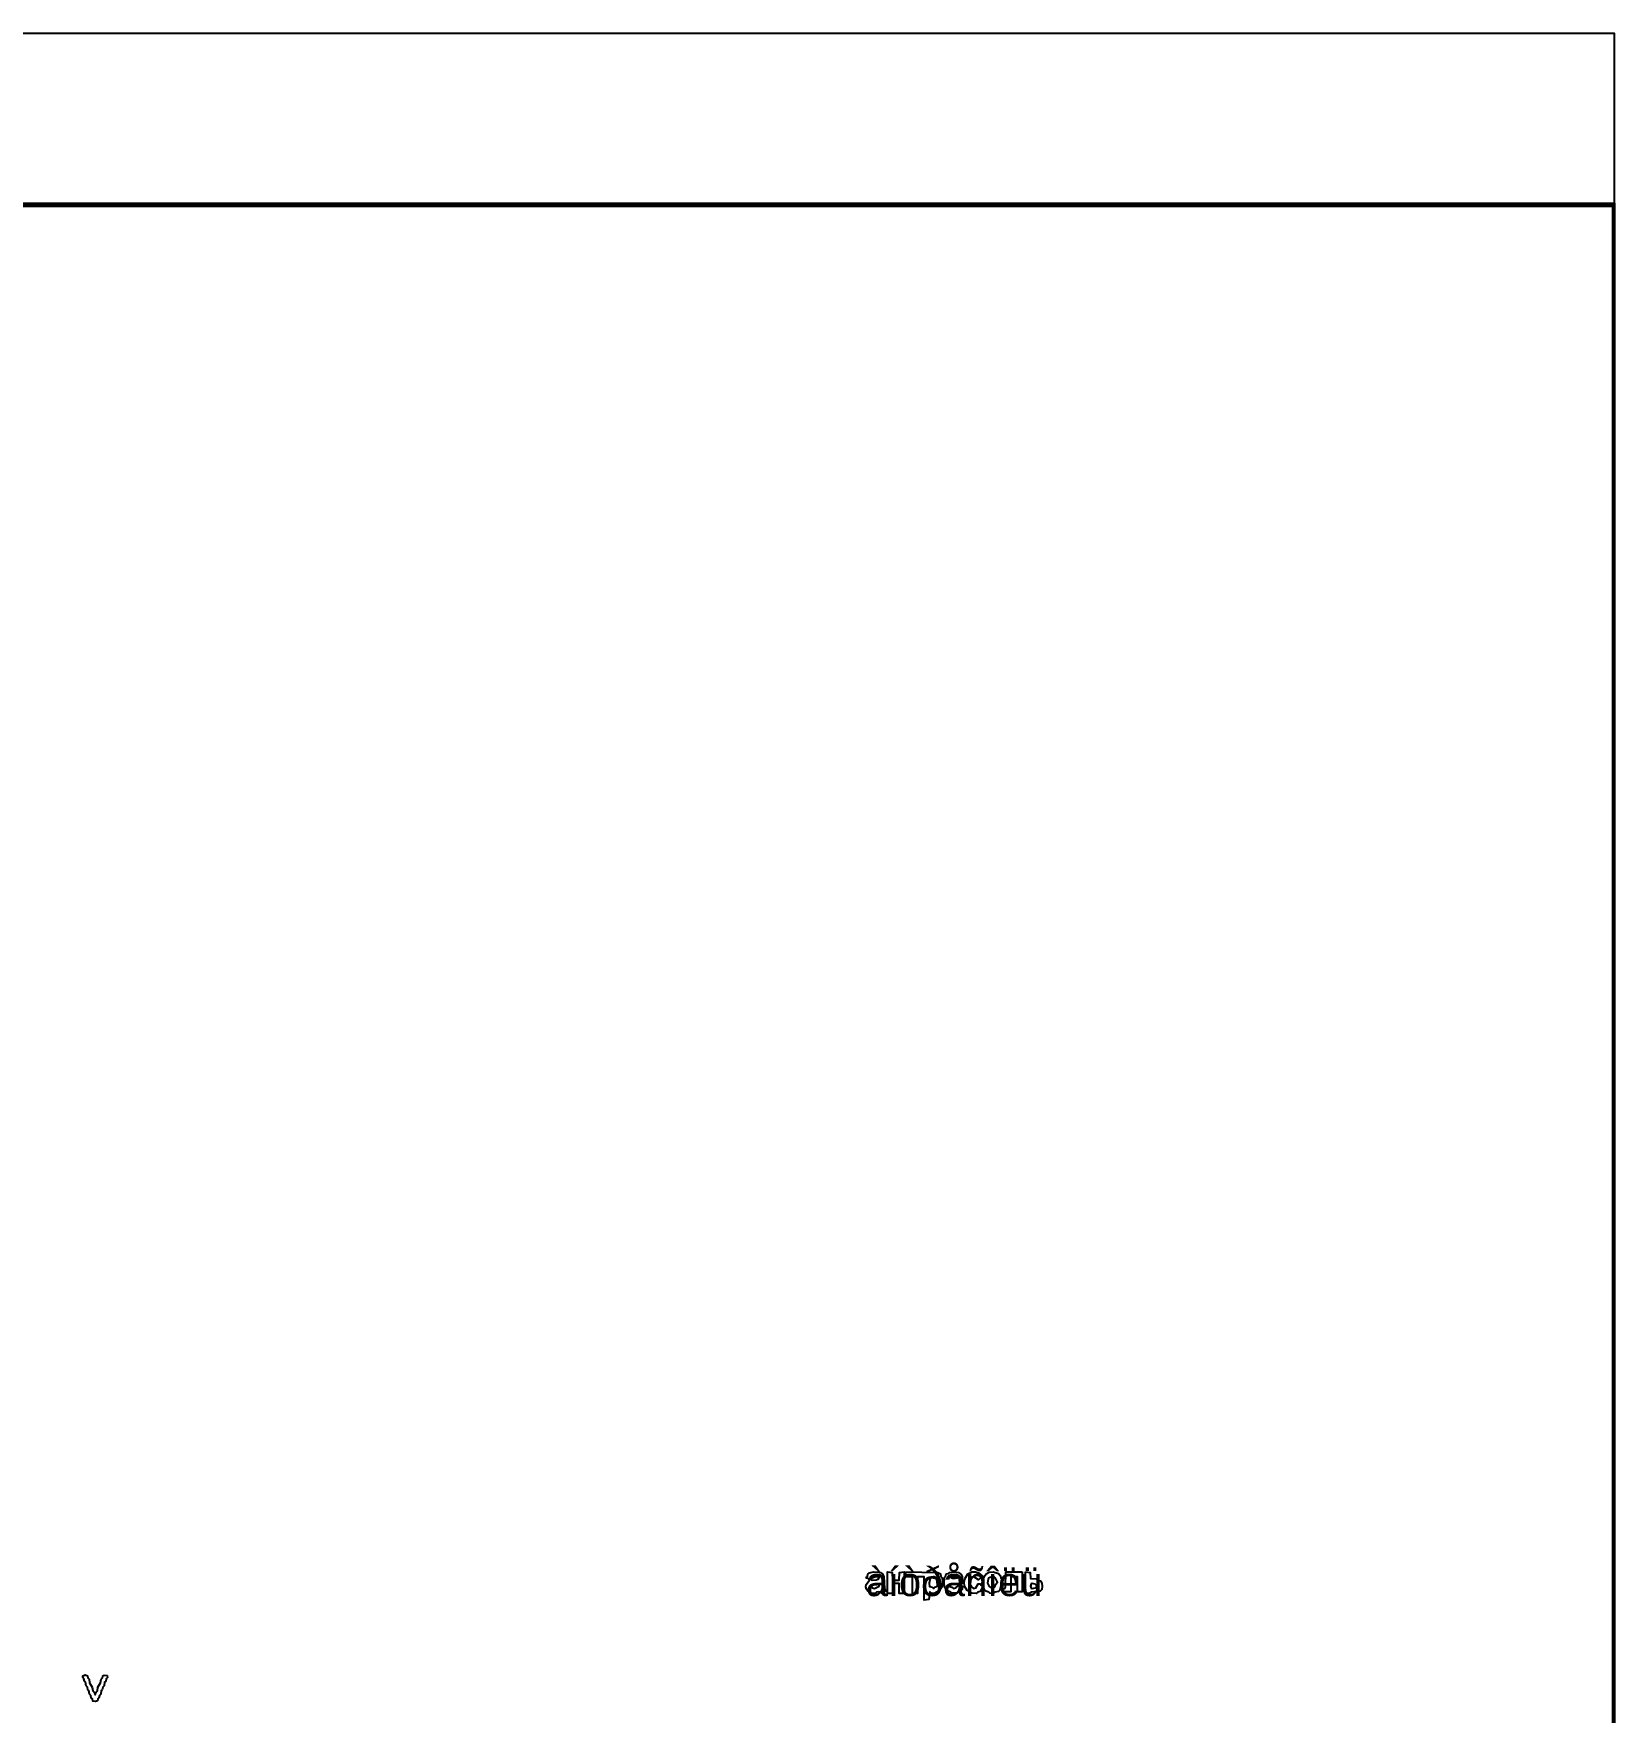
# Model space of a CAD drawing. Header units: millimetres. Extents: x 0 to 150324, y -100295 to 111760.
# Drawn here: x 54170 to 86360, y 77572 to 111760 of the extents above; entities that cross this region are included whole.
import ezdxf
from ezdxf.enums import TextEntityAlignment as Align

# ---------------------------------------------------------------- set-up
doc = ezdxf.new("R2010")
doc.units = ezdxf.units.MM
for name, color, linetype in [('A-PLAN-GRAPHICS', 7, 'Continuous'), ('A-RASTER-UNDERLAY', 8, 'Continuous'), ('A-TEXT-OCR', 3, 'Continuous'), ('SHEET-FRAME', 1, 'Continuous')]:
    doc.layers.add(name, color=color, linetype=linetype)
picture_1 = doc.add_image_def('image1.png', size_in_pixel=(2463, 3095))

msp = doc.modelspace()

# ---------------------------------------------------------------- linework, layer by layer
at = {"layer": 'A-PLAN-GRAPHICS'}
for points in [[(86360, 108272), (86360, 3488), (2980, 3488), (2980, 108272), (44670, 108272)], [(3014, 108238), (3014, 3522), (68343, 3522), (68343, 12260), (86326, 12260), (86326, 108238), (44670, 108238)], [(71415, 80420), (71458, 80391), (71482, 80339), (71499, 80087), (71526, 80041), (71464, 80018), (71442, 79993), (71416, 80018), (71373, 80026), (71333, 80021), (71302, 79996), (71242, 79996), (71211, 80024), (71156, 80042), (71130, 80079), (71119, 80128), (71126, 80176), (71188, 80268), (71179, 80290), (71130, 80303), (71121, 80320), (71149, 80340), (71159, 80386), (71190, 80416), (71276, 80433), (71385, 80428)], [(71899, 79993), (71797, 79993), (71797, 80196), (71662, 80196), (71662, 79993), (71560, 79993), (71560, 80433), (71655, 80422), (71662, 80264), (71797, 80264), (71804, 80422), (71899, 80433), (71899, 80213)], [(71933, 80433), (72583, 80421), (72638, 80392), (72647, 80343), (72671, 80312), (72678, 80230), (72669, 80140), (72619, 80052), (72508, 79994), (72456, 79998), (72421, 80026), (72400, 79869), (72305, 79858), (72305, 80332), (72170, 80332), (72170, 79993), (72068, 79993), (72068, 80332), (71949, 80336), (71933, 80383)], [(73024, 80410), (73058, 80378), (73078, 80333), (73084, 80196), (72847, 80193), (72819, 80183), (72814, 80156), (72826, 80134), (72871, 80124), (72904, 80095), (72947, 80110), (73004, 80156), (73065, 80160), (73083, 80137), (73076, 80077), (73043, 80038), (72994, 80024), (72970, 80000), (72855, 80002), (72840, 80022), (72768, 80055), (72723, 80110), (72712, 80194), (72721, 80320), (72741, 80342), (72754, 80391), (72803, 80404), (72824, 80424), (72907, 80433), (73001, 80420)], [(73892, 80278), (73894, 80190), (73868, 80150), (73847, 80063), (73816, 80036), (73741, 80022), (73700, 79995), (73641, 79998), (73618, 80022), (73558, 80043), (73534, 80071), (73515, 80129), (73478, 80101), (73443, 80032), (73399, 80022), (73361, 79996), (73273, 79998), (73177, 80052), (73125, 80145), (73118, 80227), (73130, 80294), (73194, 80392), (73283, 80433), (73353, 80435), (73414, 80417), (73451, 80382), (73462, 80340), (73491, 80315), (73433, 80292), (73411, 80269), (73314, 80331), (73274, 80326), (73241, 80301), (73222, 80258), (73227, 80196), (73269, 80127), (73309, 80097), (73357, 80112), (73407, 80193), (73443, 80193), (73464, 80166), (73479, 80166), (73498, 80285), (73520, 80306), (73533, 80348), (73566, 80392), (73629, 80427), (73707, 80434), (73815, 80400), (73857, 80353), (73866, 80309), (73890, 80285)], [(74303, 80433), (74303, 80027), (74202, 80027), (74202, 80332), (74066, 80332), (74066, 80027), (73931, 80029), (73899, 80046), (73906, 80086), (73947, 80097), (73960, 80120), (73965, 80433), (74134, 80433)], [(74371, 80433), (74465, 80423), (74473, 80298), (74588, 80293), (74619, 80267), (74671, 80252), (74702, 80203), (74710, 80145), (74701, 80078), (74667, 80041), (74491, 80020), (74445, 79995), (74371, 79993), (74371, 80213)], [(71222, 80274), (71249, 80263), (71325, 80271), (71367, 80288), (71389, 80319), (71363, 80331), (71299, 80328), (71245, 80306), (71223, 80282)], [(71224, 80151), (71251, 80112), (71292, 80096), (71388, 80145), (71388, 80181), (71371, 80196), (71331, 80169), (71225, 80155)], [(72492, 80332), (72448, 80321), (72428, 80301), (72407, 80206), (72416, 80137), (72465, 80124), (72492, 80095), (72518, 80124), (72567, 80137), (72576, 80173), (72563, 80287), (72546, 80312), (72508, 80331)], [(72847, 80315), (72904, 80298), (72982, 80312), (72926, 80332), (72848, 80318)], [(73607, 80295), (73596, 80207), (73630, 80137), (73688, 80098), (73718, 80103), (73745, 80128), (73765, 80185), (73795, 80225), (73759, 80309), (73738, 80326), (73684, 80333), (73616, 80308)], [(74597, 80151), (74566, 80186), (74506, 80196), (74481, 80187), (74473, 80145), (74481, 80104), (74506, 80095), (74569, 80108), (74597, 80141)], [(55670, 78323), (55674, 78280), (55650, 78259), (55638, 78208), (55616, 78188), (55604, 78111), (55580, 78087), (55568, 78035), (55548, 78019), (55536, 77942), (55512, 77917), (55501, 77866), (55479, 77850), (55470, 77807), (55434, 77792), (55379, 77802), (55367, 77850), (55345, 77866), (55333, 77917), (55309, 77942), (55297, 78019), (55277, 78035), (55265, 78087), (55242, 78111), (55230, 78188), (55208, 78208), (55196, 78259), (55172, 78280), (55172, 78319), (55220, 78334), (55267, 78319), (55275, 78276), (55299, 78251), (55311, 78174), (55365, 78087), (55377, 78010), (55401, 77985), (55423, 77927), (55445, 77985), (55469, 78010), (55481, 78087), (55534, 78174), (55546, 78251), (55570, 78276), (55579, 78319), (55606, 78333), (55666, 78327)]]:
    msp.add_lwpolyline(points, close=True, dxfattribs=at)
at = {"layer": 'SHEET-FRAME'}
msp.add_lwpolyline([(0, 0), (86360, 0), (86360, 111760), (0, 111760)], close=True, dxfattribs=at)

# ---------------------------------------------------------------- texts
at = {"layer": 'A-TEXT-OCR'}
msp.add_text('àíòðåñîëü', height=588.6, dxfattribs=at).set_placement((71119, 79940), (74710, 79940), align=Align.FIT)

# ---------------------------------------------------------------- pictures from other files: only their frames are drawn
at = {"layer": 'A-RASTER-UNDERLAY'}
image = msp.add_image(picture_1, insert=(2946, 3488), size_in_units=(83414, 104817), dxfattribs=at)
image.dxf.flags = 9

doc.saveas('drawing.dxf')
